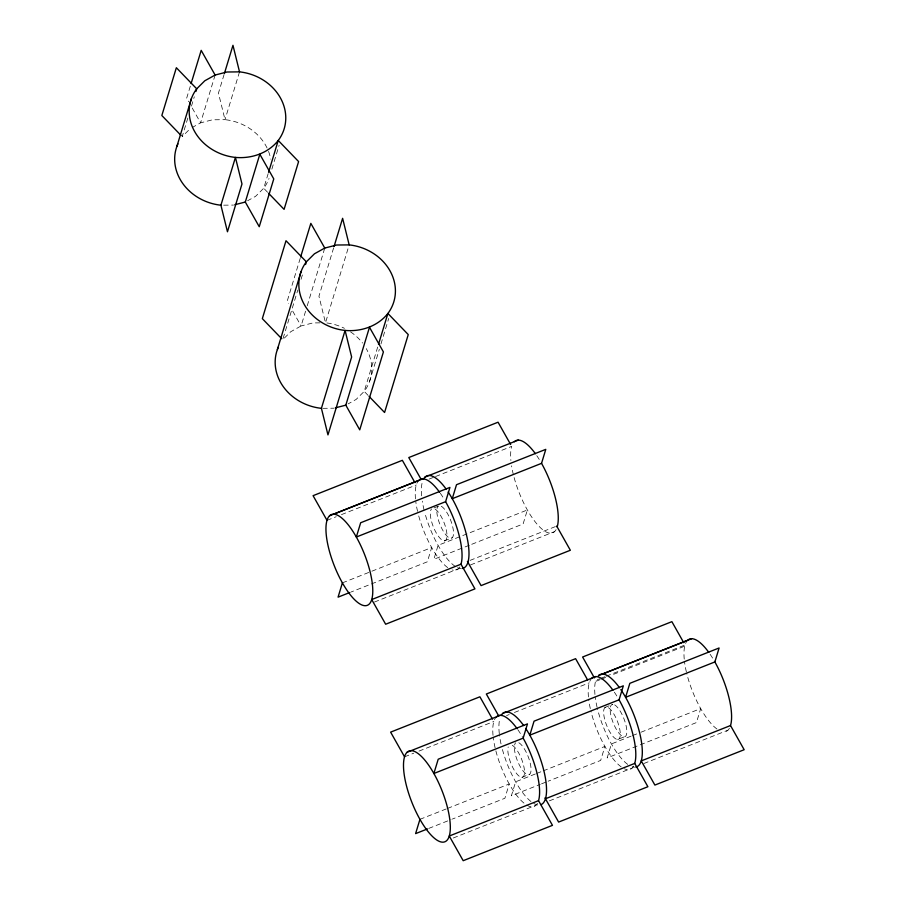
<?xml version="1.0" encoding="UTF-8"?>
<svg xmlns="http://www.w3.org/2000/svg" width="906" height="906" viewBox="0 0 906 906"><rect width="100%" height="100%" fill="white"/><g stroke="black" fill="none" stroke-linecap="round" stroke-linejoin="round"><path stroke-width="0.68" stroke-dasharray="4.53 3.4" d="M190.305 86.206L186.67 98.165L188.663 101.687M187.836 118.029L182.197 136.625L190.283 128.573M191.472 106.081L194.292 96.795M215.118 75.039L200.6 122.842L192.582 127.304M224.099 74.507L218.448 93.092L225.005 119.671A48.788 42.514 16.9 0 1 268.074 150.192M239.524 71.868L225.005 119.671L212.446 119.807L200.6 122.842L191.313 106.387M268.153 173.658L263.725 188.255L255.628 196.296L247.61 200.758M271.857 169.162L279.116 145.266M300.226 258.301L287.168 301.29L288.493 303.635M283.102 338.402L297.791 290.045M301.052 279.297L303.091 272.581M305.582 311.188L301.098 325.967L290.781 331.698L282.695 339.75M307.225 305.82L324.767 248.063M333.635 247.87L318.946 296.217L325.492 322.796L348.765 246.228M377.689 347.055L364.212 391.381L356.126 399.433L348.097 403.895M369.535 381.585L379.32 349.342M380.962 343.974L388.708 318.448M429.002 479.127L434.246 477.054M435.56 476.533L511.709 446.375A49.637 16.433 68.4 0 0 510.893 460.486M327.009 520.35L336.205 516.714M341.46 514.631L416.284 485.004M438.221 506.239L432.989 508.311A17.373 5.753 68.4 0 1 446.59 531.471A17.373 5.753 68.4 0 1 437.587 535.084A17.373 5.753 68.4 0 1 431.596 508.866M444.302 540.893L452.219 537.745M342.4 582.875L431.686 547.518L427.338 561.799L351.2 591.958M469.297 545.265L433.849 559.308L438.096 545.333L527.371 509.965L523.124 523.951L470.61 544.744M470.055 560.395L555.389 526.601M374.416 602.06L458.436 568.787M470.52 564.925L554.585 531.607M506.545 715.593L509.172 714.551M514.415 712.478L589.251 682.841M594.948 694.449A49.637 16.433 68.4 0 1 595.763 680.327L599.704 678.764M601.018 678.254L604.959 676.691M606.261 676.17L685.038 644.97L685.525 645.842L612.003 674.959M404.552 756.827L413.748 753.18M418.991 751.108L493.827 721.47M600.191 679.636L596.25 681.187L595.763 680.327M601.505 679.115L606.76 677.031M604.925 707.473L612.852 704.324A17.373 5.753 68.4 0 0 615.344 727.518A17.373 5.753 68.4 0 0 626.827 731.074A17.373 5.753 68.4 0 0 614.63 704.879M521.845 777.359L529.761 774.211M617.632 739.489A17.373 5.753 68.4 0 0 614.449 715.038A17.373 5.753 68.4 0 0 603.838 715.072A17.373 5.753 68.4 0 0 617.632 739.489L625.548 736.34M419.942 819.341L446.205 808.945M447.519 808.424L509.217 783.984L504.88 798.265L452.366 819.069M535.333 773.984L515.639 781.799L511.392 795.774L540.27 784.336M536.646 773.475L541.901 771.38M543.204 770.881L604.914 746.431L600.667 760.417L548.153 781.21M631.12 736.136L611.425 743.928L607.167 757.914L696.442 722.569L700.7 708.571L638.99 733.011M632.433 735.615L637.677 733.532M428.731 828.424L451.052 819.59M541.584 783.815L546.839 781.731M453.26 838.005L535.978 805.253M549.376 800.87L632.128 768.073M643.849 763.52L727.914 730.213M223.703 205.175L233.465 205.073M319.92 322.853L312.944 322.932L301.098 325.967L291.811 309.512M322.808 408.323L333.963 408.198M267.598 192.276L263.725 188.255A48.788 42.514 16.9 0 0 269.037 178.448M368.096 395.401L364.212 391.381A48.788 42.514 16.9 0 0 366.262 348.617M326.885 322.955A48.788 42.514 16.9 0 1 344.45 328.323M350.509 331.845A48.788 42.514 16.9 0 1 362.57 343.046M268.55 151.404A48.788 42.514 16.9 0 1 270.679 159.105M537.7 804.936A49.637 16.433 68.4 0 1 533.793 803.452M530.939 801.504A49.637 16.433 68.4 0 1 502.309 749.103M501.018 743.894A49.637 16.433 68.4 0 1 499.478 735.253M499.308 733.769A49.637 16.433 68.4 0 1 499.976 718.198M537.439 803.316A48.788 16.149 68.4 0 1 516.782 795.502A48.788 16.149 68.4 0 1 495.457 749.273M495.118 747.846A48.788 16.149 68.4 0 1 493.34 738.231M493.023 735.344A48.788 16.149 68.4 0 1 495.627 717.756M517.881 729.749A48.788 16.149 68.4 0 1 522.422 736.872M518.844 742.739A17.373 5.753 68.4 0 1 530.984 767.812A17.373 5.753 68.4 0 1 520.939 767.835A17.373 5.753 68.4 0 1 515.673 742.75M512.309 745.332A17.373 5.753 68.4 0 1 524.314 769.194A17.373 5.753 68.4 0 1 515.854 772.603A17.373 5.753 68.4 0 1 508.221 746.963M633.622 766.114A49.637 16.433 68.4 0 1 624.415 768.786M621.188 766.884A49.637 16.433 68.4 0 1 590.905 711.131M590.304 708.549A49.637 16.433 68.4 0 1 588.753 699.896M588.436 696.963A49.637 16.433 68.4 0 1 591.856 678.186M614.325 692.139A49.637 16.433 68.4 0 1 617.756 697.518M716.974 729.024A49.637 16.433 68.4 0 1 686.691 673.26M686.386 671.969A49.637 16.433 68.4 0 1 684.54 662.026M684.223 659.092A49.637 16.433 68.4 0 1 686.861 641.199M710.111 654.268A49.637 16.433 68.4 0 1 714.868 661.946M729.409 728.243A49.637 16.433 68.4 0 1 723.939 731.81M634.653 767.155A49.637 16.433 68.4 0 1 632.241 766.77M627.699 764.37A49.637 16.433 68.4 0 1 597.416 708.617M597.099 707.326A49.637 16.433 68.4 0 1 595.265 697.382M461.335 568.56A49.637 16.433 68.4 0 1 457.598 567.677M455.322 566.42A49.637 16.433 68.4 0 1 424.767 512.637M424.087 510.01A49.637 16.433 68.4 0 1 422.287 501.154M421.618 495.842A49.637 16.433 68.4 0 1 422.434 481.732M556.08 529.648A49.637 16.433 68.4 0 1 535.74 522.558A49.637 16.433 68.4 0 1 514.042 477.281M513.362 474.665A49.637 16.433 68.4 0 1 511.562 465.797M536.782 455.673A49.637 16.433 68.4 0 1 540.214 461.052M441.301 506.273A17.373 5.753 68.4 0 1 453.442 531.346A17.373 5.753 68.4 0 1 443.396 531.369A17.373 5.753 68.4 0 1 438.13 506.284M459.897 566.85A48.788 16.149 68.4 0 1 452.139 569.965M447.689 567.609A48.788 16.149 68.4 0 1 417.915 512.807M417.575 511.38A48.788 16.149 68.4 0 1 415.809 501.765M415.48 498.878A48.788 16.149 68.4 0 1 418.855 480.418M440.339 493.283A48.788 16.149 68.4 0 1 444.133 499.149"/><path stroke-width="1.36" d="M191.109 83.556L201.189 50.362L215.118 75.039L226.964 72.004L239.524 71.868A48.788 42.514 16.9 0 1 278.244 140.464L298.606 161.562L284.088 209.365L268.572 193.284M176.885 146.421L191.404 98.629M195.911 91.483L196.715 88.822L204.801 80.781L215.118 75.039M224.495 73.182L232.967 45.3L239.524 71.868M268.561 172.321L278.244 140.464C268.119 153.273 251.392 158.856 235.435 157.418L241.981 183.986L227.463 231.777L220.917 205.209L235.435 157.418A48.788 42.514 16.9 0 1 196.715 88.822L176.353 67.724L161.834 115.515L181.223 135.617M245.311 202.038L259.829 154.246L273.771 178.924L259.241 226.715L245.311 202.038L234.79 204.733M300.633 256.964L310.837 223.374L324.767 248.063L336.613 245.016L349.172 244.892A48.788 42.514 16.9 0 1 387.893 313.476L408.255 334.574L384.574 412.49L369.07 396.409M277.372 349.546L301.052 271.641M305.549 264.529L306.364 261.834L314.45 253.793L324.767 248.063M334.042 246.523L342.615 218.312L349.172 244.892M378.504 344.371L387.893 313.476C377.768 326.285 361.03 331.879 345.084 330.43L351.63 356.998L327.961 434.903L321.415 408.334L345.084 330.43A48.788 42.514 16.9 0 1 306.364 261.834L286.002 240.736L262.332 318.64L281.721 338.742M345.809 405.163L369.478 327.259L383.408 351.936L359.739 429.84L345.809 405.163L335.288 407.87M342.4 582.875L338.063 597.156L349.886 592.479M445.605 501.686L449.942 487.394L360.667 522.751L356.33 537.032A48.788 16.149 68.4 0 1 365.243 605.706A48.788 16.149 68.4 0 1 326.522 537.122A48.788 16.149 68.4 0 1 356.33 537.032L445.605 501.686A48.788 16.149 68.4 0 1 460.995 564.2L474.937 588.877L385.65 624.234L371.72 599.557L460.995 564.2M419.942 819.341L415.605 833.622L427.428 828.945M541.539 463.351L545.786 449.353L456.511 484.71L452.264 498.696L541.539 463.351A49.637 16.433 68.4 0 1 557.19 526.941M523.147 738.152L527.485 723.871L438.21 759.217L433.872 773.498A48.788 16.149 68.4 0 1 442.785 842.172A48.788 16.149 68.4 0 1 404.065 773.588A48.788 16.149 68.4 0 1 433.872 773.498L523.147 738.152A48.788 16.149 68.4 0 1 538.538 800.666L552.467 825.343L463.193 860.7L449.263 836.023L538.538 800.666M619.081 699.817L623.328 685.819L534.053 721.176L529.806 735.162L619.081 699.817A49.637 16.433 68.4 0 1 634.732 763.418L647.892 786.725L558.617 822.07L544.97 797.903M714.868 661.946L719.115 647.971L629.84 683.328L625.593 697.303L714.868 661.946A49.637 16.433 68.4 0 1 730.519 725.547L744.166 749.715L654.891 785.072L641.244 760.904L730.519 725.547M425.039 477.066L518.3 440.112M333.487 514.2L422.762 478.844M329.58 515.774L418.855 480.418A48.788 16.149 68.4 0 1 439.58 492.218M502.581 713.532L595.842 676.578M602.354 674.064L691.629 638.719M407.122 752.24L500.305 715.31M545.457 798.764L634.732 763.418M683.736 642.671L671.878 621.663L582.603 657.02L594.381 677.881M510.644 444.495L498.062 422.207L408.787 457.553L421.075 479.308M556.703 526.08L570.35 550.259L481.075 585.604L467.428 561.437M587.609 679.919L575.604 658.673L486.329 694.019L498.617 715.774M414.959 482.649L402.355 460.316L313.08 495.673L327.009 520.35M492.502 719.115L479.897 696.793L390.622 732.139L404.552 756.827M321.415 408.334A48.788 42.514 16.9 0 1 278.414 346.975M220.917 205.209A48.788 42.514 16.9 0 1 177.916 143.85M591.856 678.186A49.637 16.433 68.4 0 1 612.954 690.179M501.097 715.502A49.637 16.433 68.4 0 1 523.679 725.536M525.74 728.515A49.637 16.433 68.4 0 1 544.891 775.298A49.637 16.433 68.4 0 1 541.018 804.619M496.397 716.884A48.788 16.149 68.4 0 1 517.122 728.684M708.741 652.309A49.637 16.433 68.4 0 0 687.643 640.316L598.368 675.672A49.637 16.433 68.4 0 1 619.466 687.665M620.837 689.625A49.637 16.433 68.4 0 1 640.825 738.22A49.637 16.433 68.4 0 1 635.763 767.054M423.555 479.025A49.637 16.433 68.4 0 1 446.137 489.07M448.198 492.049A49.637 16.433 68.4 0 1 467.621 540.248A49.637 16.433 68.4 0 1 462.434 568.458M514.325 441.709A49.637 16.433 68.4 0 1 535.412 453.713"/></g></svg>
